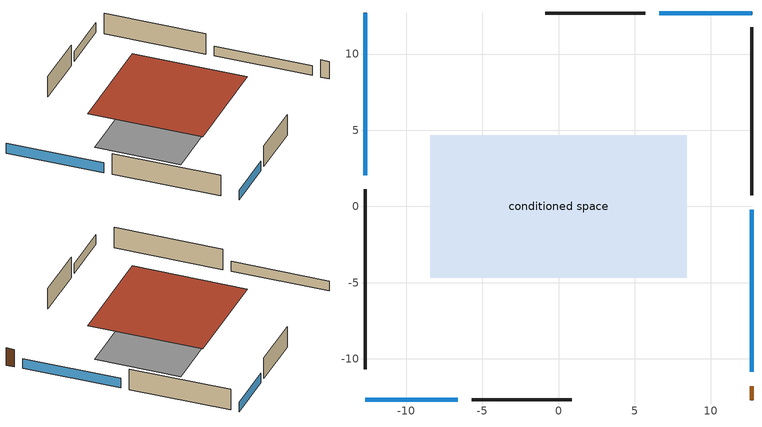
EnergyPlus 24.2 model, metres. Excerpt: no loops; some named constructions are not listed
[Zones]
conditioned space
 floor foundation (Slab1 construction): -8.43,-4.68 -8.43,4.68 8.43,4.68 8.43,-4.68 z0
 wall outside (AdiabaticWallConstruction 1): 12.69,-12.69 12.69,-11.77 z0:2.03
 wall outside (AdiabaticWallConstruction): -12.69,12.69 -12.69,2.05 / 12.69,-10.85 12.69,-0.2 z0:1.16; 12.69,12.69 6.62,12.69 / -12.69,-12.69 -6.62,-12.69 z0:1.13
 wall outside (Wall1 construction): -12.69,1.12 -12.69,-10.68 z0:2.44
 wall outside (Wall2 construction): 5.69,12.69 -0.86,12.69 z0:2.44
 wall outside (Wall3 construction): 12.69,0.73 12.69,11.76 z0:2.44
 wall outside (Wall4 construction): -5.69,-12.69 0.86,-12.69 z0:2.44
 window (WindowConstruction): -12.69,12.69 -12.69,2.05 z0:1.16
 window (WindowConstruction 1): 12.69,12.69 6.62,12.69 z0:1.13
 window (WindowConstruction 2): 12.69,-10.85 12.69,-0.2 z0:1.16
 window (WindowConstruction 3): -12.69,-12.69 -6.62,-12.69 z0:1.13
 door (Door): 12.69,-12.69 12.69,-11.78 z0:2.03
 roof outside (Roof1 construction): -6.28,6.28 -6.28,-6.28 6.28,-6.28 6.28,6.28 z2.44
[Schedule:Day:Interval]
cooling season schedule day; cooling season schedule day 2; cooling season schedule default day; natural vent schedule default day: No, 24:00, 0
cooling season schedule day 1; natural vent schedule day: No, 24:00, 1
[Schedule:Week:Daily]
cooling season schedule Week Rule - Jan1-May26: cooling season schedule day, cooling season schedule day, cooling season schedule day, cooling season schedule day, cooling season schedule day, cooling season schedule day, cooling season schedule day, cooling season schedule default day, cooling season schedule default day, cooling season schedule default day, cooling season schedule default day, cooling season schedule default day
cooling season schedule Week Rule - May27-Jun2: cooling season schedule day, cooling season schedule day, cooling season schedule day, cooling season schedule day, cooling season schedule day, cooling season schedule day 1, cooling season schedule day 1, cooling season schedule default day, cooling season schedule default day, cooling season schedule default day, cooling season schedule default day, cooling season schedule default day
cooling season schedule Week Rule - Jun3-Sep29: cooling season schedule day 1, cooling season schedule day 1, cooling season schedule day 1, cooling season schedule day 1, cooling season schedule day 1, cooling season schedule day 1, cooling season schedule day 1, cooling season schedule default day, cooling season schedule default day, cooling season schedule default day, cooling season schedule default day, cooling season schedule default day
cooling season schedule Week Rule - Sep30-Oct6: cooling season schedule day 1, cooling season schedule day 2, cooling season schedule day 2, cooling season schedule day 2, cooling season schedule day 2, cooling season schedule day 2, cooling season schedule day 2, cooling season schedule default day, cooling season schedule default day, cooling season schedule default day, cooling season schedule default day, cooling season schedule default day
cooling season schedule Week Rule - Oct7-Dec31: cooling season schedule day 2, cooling season schedule day 2, cooling season schedule day 2, cooling season schedule day 2, cooling season schedule day 2, cooling season schedule day 2, cooling season schedule day 2, cooling season schedule default day, cooling season schedule default day, cooling season schedule default day, cooling season schedule default day, cooling season schedule default day
natural vent schedule Week Rule - Jan1-Jan6: natural vent schedule day, natural vent schedule day, natural vent schedule default day, natural vent schedule day, natural vent schedule default day, natural vent schedule day, natural vent schedule default day, natural vent schedule default day, natural vent schedule default day, natural vent schedule default day, natural vent schedule default day, natural vent schedule default day
natural vent schedule Week Rule - Jan7-Dec31: natural vent schedule default day, natural vent schedule day, natural vent schedule default day, natural vent schedule day, natural vent schedule default day, natural vent schedule day, natural vent schedule default day, natural vent schedule default day, natural vent schedule default day, natural vent schedule default day, natural vent schedule default day, natural vent schedule default day
[Schedule:Year]
cooling season schedule: cooling season schedule Week Rule - Jan1-May26, 1, 1, 5, 26, cooling season schedule Week Rule - May27-Jun2, 5, 27, 6, 2, cooling season schedule Week Rule - Jun3-Sep29, 6, 3, 9, 29, cooling season schedule Week Rule - Sep30-Oct6, 9, 30, 10, 6, cooling season schedule Week Rule - Oct7-Dec31, 10, 7, 12, 31
natural vent schedule: natural vent schedule Week Rule - Jan1-Jan6, 1, 1, 1, 6, natural vent schedule Week Rule - Jan7-Dec31, 1, 7, 12, 31
